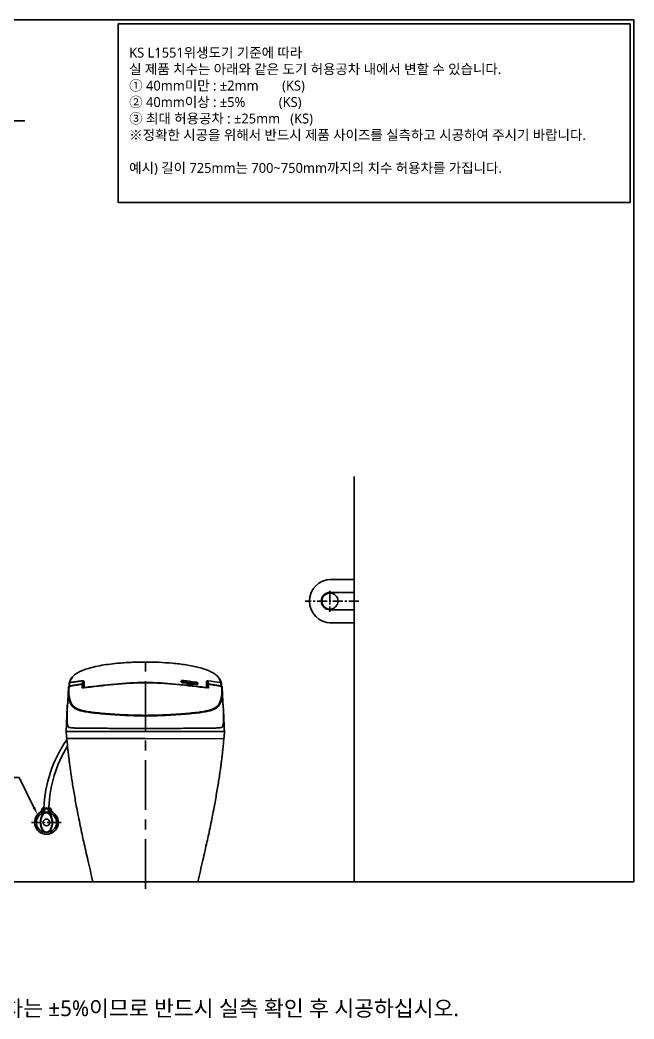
# Model space of a CAD drawing. Extents: x 796 to 6898, y -63 to 2465.
# Drawn here: x 5346 to 6898, y -63 to 2465 of the extents above; entities that cross this region are included whole.
import ezdxf
from ezdxf.lldxf.tags import DXFTag

# ---------------------------------------------------------------- set-up
doc = ezdxf.new("R2010")
doc.units = 0
doc.header["$LTSCALE"] = 20
doc.header["$MEASUREMENT"] = 0
doc.linetypes.add('CENTER', pattern=[2, 1.25, -0.25, 0.25, -0.25])
doc.layers.get('0').update_dxf_attribs({"linetype": 'CONTINUOUS'})
for name, color, linetype in [('1', 7, 'CONTINUOUS'), ('2', 2, 'CONTINUOUS'), ('3', 3, 'CONTINUOUS'), ('4', 4, 'CONTINUOUS'), ('6', 6, 'CONTINUOUS')]:
    doc.layers.add(name, color=color, linetype=linetype)
doc.styles.add('GHS', font='romans', dxfattribs={"bigfont": 'ghs'})
doc.styles.add('ROMANS', font='NanumGothic.ttf', dxfattribs={"height": 10.144927})
tags = doc.linetypes.add('DASHED', pattern=[0.75, 0.5, -0.25]).pattern_tags.tags
tags[6:7] = [DXFTag(74, 4), DXFTag(75, 0), DXFTag(340, '0'), DXFTag(46, 1.0), DXFTag(50, 0.0), DXFTag(44, 0.0), DXFTag(45, 0.0)]
tags[4:5] = [DXFTag(74, 4), DXFTag(75, 0), DXFTag(340, '0'), DXFTag(46, 1.0), DXFTag(50, 0.0), DXFTag(44, 0.0), DXFTag(45, 0.0)]

msp = doc.modelspace()

# ---------------------------------------------------------------- linework, layer by layer
at = {"color": 1, "linetype": 'CENTER', "ltscale": 5}
msp.add_line((5663, 266.9), (5663, 855.5), dxfattribs=at)
at = {"layer": '1', "color": 1, "linetype": 'CENTER'}
for p, q in [((6129.5, 1020.7), (6129.5, 967.7)), ((6202.2, 994.6), (6066.6, 994.6))]:
    msp.add_line(p, q, dxfattribs=at)
at = {"layer": '1', "color": 0, "linetype": 'Continuous'}
for p, q in [((5663, 840.4), (5663, 840.4)), ((5506.8, 785.2), (5506.7, 775)), ((5754, 793), (5754, 789.5)), ((5758.9, 788.8), (5758.9, 787.9)), ((5758.9, 787.9), (5758.9, 788.8)), ((5759.7, 793.6), (5759.7, 790)), ((5789.7, 786), (5759.7, 790)), ((5789.5, 784.9), (5759.9, 788.9)), ((5759.9, 787.8), (5759.9, 788.9)), ((5789.5, 783.8), (5789.5, 784.9)), ((5789.7, 789.7), (5789.7, 786)), ((5790.5, 783.7), (5790.5, 784.6)), ((5818.8, 785.2), (5818.8, 775.1)), ((5505.2, 774.9), (5505.2, 774.8)), ((5820.8, 774.8), (5820.7, 774.9)), ((5859.6, 664.6), (5859.6, 664.6)), ((5530.2, 284.6), (5795.8, 284.6))]:
    msp.add_line(p, q, dxfattribs=at)
for centre, major_axis, ratio, start_param, end_param in [((5503.6, 784), (1, 0), 1, 6.283193, 8.022508), ((5503.6, 783.4), (1, 0), 0.975258, 0, 1.720343), ((5508.3, 790.1), (-1.5, 0), 0.973427, 4.859971, 6.276869), ((5508.3, 785.2), (-1.5, 0), 0.974796, 4.862351, 6.276701), ((5759.7, 788.8), (-5.78, 0.81), 0.213525, 4.741275, 6.312072), ((5759.9, 788.7), (-1, 0.14), 0.213525, 4.741275, 6.312072), ((5789.5, 784.7), (-1, 0.14), 0.213525, 3.170479, 4.741275), ((5789.7, 784.8), (-5.78, 0.81), 0.213525, 3.170479, 4.741275), ((5817.3, 790.1), (1.5, -0.01), 0.973426, 0.015724, 1.432621), ((5817.3, 785.2), (1.5, -0.01), 0.974795, 0.01614, 1.43049), ((5822.3, 784), (1, 0), 1, 1.398595, 3.14158), ((5822.3, 783.4), (-1, 0), 0.975258, 4.562842, 6.283185), ((5470.5, 777.5), (1.49, -0.18), 0.973707, 1.842181, 3.217637), ((5503.6, 774), (1, 0), 0.977855, 1.037368, 1.722357), ((5508.2, 775.3), (-1.5, 0), 0.977469, 4.86611, 6.277467), ((5510.2, 774.9), (0.18, -1.49), 0.14994, 3.353164, 3.990729), ((5815.2, 774.9), (-0.18, -1.49), 0.147825, 2.292193, 2.929758), ((5817.2, 775.3), (1.5, -0.01), 0.977468, 0.015924, 1.427281), ((5822.3, 774), (-1, 0), 0.977855, 4.560828, 5.23645), ((5855.4, 777.5), (-1.49, -0.18), 0.973707, 3.065548, 4.441004)]:
    msp.add_ellipse(centre, major_axis=major_axis, ratio=ratio, start_param=start_param, end_param=end_param, dxfattribs=at)
for points, knots in [([(5663, 840.4), (5656.6, 840.4), (5644.3, 840.3), (5626.3, 839.7), (5609.3, 838.7), (5590.2, 837.2), (5569.6, 834.9), (5547.3, 831.3), (5523, 826), (5503.1, 819.4), (5490.1, 812.6), (5483.2, 807.5), (5478.3, 802.4), (5475.7, 798.4), (5474.2, 795.3), (5473.3, 793.1), (5472.5, 790.8), (5472.1, 789.3), (5471.9, 788.5)], [0, 0, 0, 0, 0.066982, 0.130716, 0.191334, 0.248966, 0.335776, 0.415755, 0.499002, 0.623838, 0.68452, 0.749311, 0.808177, 0.874762, 0.902999, 0.933262, 0.965585, 1, 1, 1, 1]), ([(5663, 840.4), (5674.3, 840.4), (5685.5, 840.2), (5708.5, 839.3), (5720.2, 838.5), (5737.6, 836.9), (5743.4, 836.3), (5754.9, 834.9), (5760.6, 834.1), (5777.4, 831.4), (5788.2, 829.3), (5803.4, 825.4), (5808.3, 824), (5817.3, 821), (5821.5, 819.4), (5827.1, 816.9), (5828.9, 816), (5832.2, 814.3), (5833.7, 813.5), (5837.9, 810.9), (5840.3, 809.2), (5844.2, 805.7), (5845.8, 804), (5848.5, 800.7), (5849.5, 799.1), (5852.1, 794.4), (5853, 791.4), (5853.7, 788.5)], [0, 0, 0, 0, 0.119755, 0.119755, 0.245504, 0.245504, 0.308379, 0.308379, 0.371254, 0.371254, 0.497003, 0.497003, 0.559878, 0.559878, 0.622752, 0.622752, 0.65419, 0.65419, 0.685627, 0.685627, 0.748501, 0.748501, 0.811376, 0.811376, 0.874251, 0.874251, 1, 1, 1, 1]), ([(5470.6, 787.1), (5470.5, 786.7), (5470.4, 785.7), (5470.2, 783.1), (5470.1, 781.5), (5470.1, 779.8)], [0, 0, 0, 0, 0.5, 0.5, 1, 1, 1, 1]), ([(5482.5, 806.5), (5482.4, 806.4), (5482.3, 806.3), (5480.2, 804.5), (5478.6, 802.7), (5475.9, 799.4), (5474.9, 797.8), (5472.4, 793.2), (5471.4, 790.4), (5470.7, 787.7)], [0, 0, 0, 0, 0.015866, 0.015866, 0.27074, 0.27074, 0.525615, 0.525615, 1, 1, 1, 1]), ([(5471.9, 788.5), (5471.8, 788.2), (5471.7, 787.5), (5471.6, 786), (5471.6, 784.7), (5471.5, 783.9), (5471.5, 782.8), (5471.5, 781.5), (5471.5, 780.5), (5471.5, 779.9)], [0, 0, 0, 0, 0.237985, 0.498466, 0.56293, 0.646525, 0.748442, 0.867111, 1, 1, 1, 1]), ([(5471.9, 788.5), (5473.5, 788.7), (5476.6, 789.2), (5481.1, 789.8), (5485.4, 790.4), (5489.3, 791), (5492.9, 791.5), (5496.2, 791.9), (5499.1, 792.4), (5501.8, 792.7), (5503.5, 793), (5504.3, 793.1)], [0, 0, 0, 0, 0.14962, 0.289664, 0.420105, 0.540919, 0.652086, 0.753591, 0.845419, 0.927558, 1, 1, 1, 1]), ([(5504, 784.6), (5504, 786.6), (5504.1, 788.5), (5504.2, 791.5), (5504.3, 792.6), (5504.3, 793.1)], [0, 0, 0, 0, 0.5, 0.5, 1, 1, 1, 1]), ([(5504, 784.6), (5504.7, 784.6), (5505.4, 784.7), (5506.4, 784.8), (5506.7, 784.9), (5506.7, 785)], [0, 0, 0, 0, 0.5, 0.5, 1, 1, 1, 1]), ([(5504.3, 793.1), (5504.3, 793.1), (5504.3, 793.1), (5504.4, 793), (5504.4, 793), (5504.5, 793), (5504.6, 793), (5504.7, 793), (5504.9, 793), (5505.2, 792.9), (5505.5, 792.8), (5506.1, 792.7), (5506.5, 792.6), (5507.6, 792.2), (5508.1, 791.9), (5508.1, 791.5)], [0, 0, 0, 0, 0.015625, 0.015625, 0.03125, 0.03125, 0.0625, 0.0625, 0.125, 0.125, 0.25, 0.25, 0.5, 0.5, 1, 1, 1, 1]), ([(5506.8, 790.1), (5506.8, 790.7), (5506.4, 791.4), (5505.7, 792.1), (5505.4, 792.4), (5505, 792.7), (5504.9, 792.8), (5504.6, 792.9), (5504.6, 792.9), (5504.4, 793), (5504.4, 793), (5504.4, 793), (5504.3, 793), (5504.3, 793.1), (5504.3, 793.1), (5504.3, 793.1)], [0, 0, 0, 0, 0.5, 0.5, 0.75, 0.75, 0.875, 0.875, 0.9375, 0.9375, 0.96875, 0.96875, 0.984375, 0.984375, 1, 1, 1, 1]), ([(5505.2, 774.8), (5531.2, 778), (5557.3, 781.2), (5610, 786.2), (5636.4, 787.9), (5663, 787.9)], [0, 0, 0, 0, 0.5, 0.5, 1, 1, 1, 1]), ([(5506.8, 790.1), (5506.8, 789.9), (5506.8, 789.7), (5506.8, 789.3), (5506.8, 789.1), (5506.8, 788.5), (5506.8, 788), (5506.8, 786.8), (5506.7, 785.9), (5506.7, 785)], [0, 0, 0, 0, 0.125, 0.125, 0.25, 0.25, 0.5, 0.5, 1, 1, 1, 1]), ([(5510, 776.3), (5535.2, 779.4), (5560.5, 782.5), (5611.4, 787.1), (5637, 788.8), (5662.7, 788.8)], [0, 0, 0, 0, 0.5, 0.5, 1, 1, 1, 1]), ([(5662.7, 788.8), (5688.4, 788.8), (5714, 787.1), (5764.9, 782.5), (5790.2, 779.4), (5815.4, 776.3)], [0, 0, 0, 0, 0.5, 0.5, 1, 1, 1, 1]), ([(5820.8, 774.8), (5794.7, 778), (5768.6, 781.2), (5715.9, 786.2), (5689.5, 787.9), (5663, 787.9)], [0, 0, 0, 0, 0.5, 0.5, 1, 1, 1, 1]), ([(5753.9, 789.8), (5753.9, 789.4), (5754.6, 789), (5756.7, 788.3), (5758.2, 788), (5759.7, 787.8)], [0, 0, 0, 0, 0.5, 0.5, 1, 1, 1, 1]), ([(5759.7, 793.6), (5758.2, 793.8), (5756.7, 793.8), (5754.6, 793.6), (5754, 793.4), (5754, 793)], [0, 0, 0, 0, 0.5, 0.5, 1, 1, 1, 1]), ([(5769.2, 784.1), (5769.4, 783.7), (5770.1, 783.3), (5772.6, 782.5), (5774.2, 782.2), (5777.5, 781.8), (5779, 781.8), (5781.2, 782), (5781.7, 782.3), (5781.5, 783), (5780.7, 783.4), (5778.3, 784.2), (5776.7, 784.5), (5773.4, 784.9), (5771.8, 785), (5769.7, 784.7), (5769.1, 784.4), (5769.2, 784.1)], [0, 0, 0, 0, 0.125, 0.125, 0.25, 0.25, 0.375, 0.375, 0.5, 0.5, 0.625, 0.625, 0.75, 0.75, 0.875, 0.875, 1, 1, 1, 1]), ([(5795.5, 787.5), (5795.5, 787.9), (5794.8, 788.3), (5792.7, 789.1), (5791.2, 789.4), (5789.7, 789.7)], [0, 0, 0, 0, 0.5, 0.5, 1, 1, 1, 1]), ([(5789.7, 783.8), (5791.2, 783.6), (5792.7, 783.5), (5794.8, 783.6), (5795.4, 783.9), (5795.4, 784.2)], [0, 0, 0, 0, 0.5, 0.5, 1, 1, 1, 1]), ([(5817.5, 791.5), (5817.5, 791.9), (5818, 792.2), (5819.1, 792.6), (5819.5, 792.7), (5820.1, 792.8), (5820.4, 792.9), (5820.7, 793), (5820.8, 793), (5821, 793), (5821.1, 793), (5821.2, 793), (5821.2, 793), (5821.3, 793.1), (5821.3, 793.1), (5821.3, 793.1)], [0, 0, 0, 0, 0.5, 0.5, 0.75, 0.75, 0.875, 0.875, 0.9375, 0.9375, 0.96875, 0.96875, 0.984375, 0.984375, 1, 1, 1, 1]), ([(5821.3, 793.1), (5821.3, 793.1), (5821.3, 793.1), (5821.3, 793), (5821.2, 793), (5821.2, 793), (5821.1, 793), (5821, 792.9), (5821, 792.9), (5820.7, 792.8), (5820.6, 792.7), (5820.2, 792.4), (5819.9, 792.1), (5819.2, 791.4), (5818.8, 790.7), (5818.8, 790.1)], [0, 0, 0, 0, 0.015625, 0.015625, 0.03125, 0.03125, 0.0625, 0.0625, 0.125, 0.125, 0.25, 0.25, 0.5, 0.5, 1, 1, 1, 1]), ([(5818.9, 780.4), (5818.9, 781.2), (5818.8, 782), (5818.8, 783.3), (5818.8, 783.9), (5818.8, 784.5), (5818.8, 784.8), (5818.8, 784.9), (5818.8, 785.2), (5818.8, 785.3), (5818.8, 786.2), (5818.8, 787), (5818.8, 788.2), (5818.8, 788.6), (5818.8, 789.3), (5818.8, 789.7), (5818.8, 790.1)], [0, 0, 0, 0, 0.25, 0.25, 0.375, 0.4375, 0.4375, 0.46875, 0.46875, 0.5, 0.5, 0.75, 0.75, 0.875, 0.875, 1, 1, 1, 1]), ([(5821.3, 793.1), (5821.3, 792.6), (5821.3, 791.5), (5821.4, 788.5), (5821.5, 786.6), (5821.6, 784.6)], [0, 0, 0, 0, 0.5, 0.5, 1, 1, 1, 1]), ([(5821.6, 784.6), (5821.6, 784.6), (5821.6, 784.6), (5821.6, 784.6), (5821.6, 784.5), (5821.6, 784.3), (5821.6, 784.1)], [0, 0, 0, 0, 0.000123, 0.000123, 0.000123, 1, 1, 1, 1]), ([(5843.2, 806.6), (5843.3, 806.5), (5845.2, 804.8), (5848.6, 801.3), (5851.7, 796.3), (5853.8, 791.7), (5854.5, 788.9), (5854.8, 787.7)], [0, 0, 0, 0, 0.015109, 0.244573, 0.525137, 0.784824, 1, 1, 1, 1]), ([(5853.7, 788.5), (5853.8, 788), (5853.9, 786.9), (5854.1, 783.9), (5854.1, 781.9), (5854.1, 779.9)], [0, 0, 0, 0, 0.5, 0.5, 1, 1, 1, 1]), ([(5855, 787.1), (5855, 787), (5855.1, 786.7), (5855.1, 786.1), (5855.2, 785.4), (5855.3, 784.2), (5855.4, 782.3), (5855.5, 780.6), (5855.5, 779.8)], [0, 0, 0, 0, 0.126081, 0.249489, 0.373141, 0.49994, 0.749855, 1, 1, 1, 1]), ([(5468.4, 770.3), (5468.3, 768.1), (5468.1, 763.9), (5467.9, 758.3), (5467.7, 753.4), (5467.5, 749.3), (5467.4, 746), (5467.3, 743.6), (5467.3, 742.2), (5467.3, 741.9), (5467.3, 741.8)], [0, 0, 0, 0, 0.107216, 0.217795, 0.334519, 0.459494, 0.594273, 0.740029, 0.897698, 1, 1, 1, 1]), ([(5470.4, 779.5), (5470.3, 779.5), (5470.1, 779.5), (5469.8, 779.3), (5469.5, 779.1), (5469.3, 778.8), (5469.2, 778.6), (5469.1, 778.4), (5469.1, 778.1), (5469, 777.9), (5469, 777.5), (5469, 777.5)], [0, 0, 0, 0, 0.032591, 0.109736, 0.175465, 0.234535, 0.294695, 0.376856, 0.544443, 0.964316, 1, 1, 1, 1]), ([(5505.2, 774.8), (5505.1, 774.8), (5505.1, 774.8), (5504.8, 774.8), (5504.6, 774.8), (5504.2, 774.8), (5504.1, 774.8), (5503.8, 774.8), (5503.7, 774.8), (5503.5, 774.9), (5503.5, 775), (5503.5, 775)], [0, 0, 0, 0, 0.058388, 0.058388, 0.287997, 0.287997, 0.52184, 0.52184, 0.761124, 0.761124, 1, 1, 1, 1]), ([(5505, 774.8), (5504.8, 774.8), (5504.6, 774.8), (5504.3, 774.8), (5504.2, 774.8), (5504.1, 774.8), (5504.1, 774.8)], [0, 0, 0, 0, 0.295168, 0.613792, 0.85106, 1, 1, 1, 1]), ([(5504.6, 774.8), (5504.6, 775), (5504.6, 775.2), (5504.6, 778), (5504.6, 780.7), (5504.6, 783.4)], [0, 0, 0, 0, 0.064886, 0.064886, 1, 1, 1, 1]), ([(5510, 775.8), (5508.9, 775.7), (5508.1, 775.6), (5507, 775.4), (5506.7, 775.4), (5506.7, 775.3)], [0, 0, 0, 0, 0.5, 0.5, 1, 1, 1, 1]), ([(5508, 776.8), (5508, 776.6), (5508.1, 776.5), (5508.7, 776.3), (5509.3, 776.2), (5510, 776.3)], [0, 0, 0, 0, 0.5, 0.5, 1, 1, 1, 1]), ([(5815.4, 776.3), (5816.1, 776.2), (5816.7, 776.3), (5817.3, 776.5), (5817.4, 776.6), (5817.4, 776.8)], [0, 0, 0, 0, 0.5, 0.5, 1, 1, 1, 1]), ([(5818.7, 775.3), (5818.7, 775.4), (5818.4, 775.4), (5817.4, 775.6), (5816.5, 775.7), (5815.5, 775.8)], [0, 0, 0, 0, 0.5, 0.5, 1, 1, 1, 1]), ([(5818.9, 780.4), (5818.9, 780.3), (5819.2, 780.2), (5820.2, 780), (5820.9, 780), (5821.7, 780)], [0, 0, 0, 0, 0.5, 0.5, 1, 1, 1, 1]), ([(5820.8, 774.8), (5820.8, 774.8), (5820.9, 774.8), (5821.1, 774.8), (5821.3, 774.8), (5821.7, 774.8), (5821.9, 774.8), (5822.1, 774.8), (5822.3, 774.8), (5822.4, 774.9), (5822.4, 775), (5822.4, 775)], [0, 0, 0, 0, 0.058388, 0.058388, 0.287997, 0.287997, 0.52184, 0.52184, 0.761124, 0.761124, 1, 1, 1, 1]), ([(5821.8, 774.8), (5821.8, 774.8), (5821.6, 774.8), (5821.3, 774.8), (5821, 774.8), (5820.9, 774.8)], [0, 0, 0, 0, 0.431983, 0.699099, 1, 1, 1, 1]), ([(5821.3, 774.8), (5821.3, 775), (5821.3, 775.2), (5821.3, 778), (5821.3, 780.7), (5821.3, 783.4)], [0, 0, 0, 0, 0.065013, 0.065013, 1, 1, 1, 1]), ([(5856.9, 777.9), (5856.9, 778), (5856.8, 778.2), (5856.8, 778.4), (5856.7, 778.8), (5856.4, 779.1), (5856.1, 779.4), (5855.7, 779.5), (5855.6, 779.6)], [0, 0, 0, 0, 0.297445, 0.558507, 0.688585, 0.787127, 0.889914, 1, 1, 1, 1]), ([(5858.7, 740.8), (5858.7, 740.8), (5858.7, 741.2), (5858.7, 742.9), (5858.5, 745.9), (5858.4, 750.2), (5858.1, 755.8), (5857.8, 762.5), (5857.6, 767.6), (5857.5, 770.3)], [0, 0, 0, 0, 0.130078, 0.265735, 0.400609, 0.538494, 0.682698, 0.835872, 1, 1, 1, 1]), ([(5466.7, 738.3), (5465.9, 733.5), (5465.5, 728.8), (5465.2, 723.4), (5465.2, 722.5), (5465.1, 720.4)], [0, 0, 0, 0, 0.83666, 0.83666, 1, 1, 1, 1]), ([(5469.3, 752), (5469.8, 748.5), (5470.5, 745.2), (5472.3, 738.9), (5473.5, 735.9), (5476.7, 730.4), (5478.8, 727.8), (5484.9, 722.9), (5488.8, 720.8), (5497.5, 717.8), (5500.8, 716.8), (5508.7, 715.1), (5513.2, 714.3), (5523.5, 712.7), (5529.2, 712), (5541.8, 710.6), (5548.7, 709.9), (5563.2, 708.6), (5571, 708), (5587.5, 706.8), (5596.4, 706.2), (5614.5, 705.3), (5623.9, 705), (5643.1, 704.5), (5653.1, 704.3), (5663, 704.3)], [0, 0, 0, 0, 0.125, 0.125, 0.25, 0.25, 0.375, 0.375, 0.5, 0.5, 0.5625, 0.5625, 0.625, 0.625, 0.6875, 0.6875, 0.75, 0.75, 0.8125, 0.8125, 0.875, 0.875, 0.9375, 0.9375, 1, 1, 1, 1]), ([(5663, 705.6), (5653.1, 705.6), (5643.2, 705.8), (5624.1, 706.3), (5614.8, 706.6), (5596.7, 707.6), (5587.9, 708.1), (5571.5, 709.3), (5563.8, 709.9), (5549.4, 711.2), (5542.6, 711.9), (5530, 713.4), (5524.4, 714.1), (5514.2, 715.7), (5509.8, 716.5), (5501.9, 718.3), (5498.6, 719.2), (5490, 722.2), (5486.1, 724.4), (5480.1, 729.2), (5478, 731.8), (5474.8, 737.4), (5473.6, 740.3), (5471.8, 746.6), (5471.1, 749.9), (5470.6, 753.4)], [0, 0, 0, 0, 0.0625, 0.0625, 0.125, 0.125, 0.1875, 0.1875, 0.25, 0.25, 0.3125, 0.3125, 0.375, 0.375, 0.4375, 0.4375, 0.5, 0.5, 0.625, 0.625, 0.75, 0.75, 0.875, 0.875, 1, 1, 1, 1]), ([(5663, 705.6), (5672.8, 705.6), (5682.7, 705.8), (5701.9, 706.3), (5711.2, 706.6), (5729.2, 707.6), (5738, 708.1), (5754.4, 709.3), (5762.1, 709.9), (5776.6, 711.2), (5783.4, 711.9), (5795.9, 713.4), (5801.6, 714.1), (5811.7, 715.7), (5816.2, 716.5), (5824, 718.3), (5827.3, 719.2), (5835.9, 722.2), (5839.8, 724.4), (5845.8, 729.2), (5847.9, 731.8), (5851.2, 737.4), (5852.3, 740.3), (5854.2, 746.6), (5854.8, 749.9), (5855.3, 753.4)], [0, 0, 0, 0, 0.0625, 0.0625, 0.125, 0.125, 0.1875, 0.1875, 0.25, 0.25, 0.3125, 0.3125, 0.375, 0.375, 0.4375, 0.4375, 0.5, 0.5, 0.625, 0.625, 0.75, 0.75, 0.875, 0.875, 1, 1, 1, 1]), ([(5856.6, 752), (5856.1, 748.5), (5855.5, 745.2), (5853.6, 738.9), (5852.4, 735.9), (5849.2, 730.4), (5847.1, 727.8), (5841.1, 722.9), (5837.1, 720.8), (5828.5, 717.8), (5825.1, 716.8), (5817.2, 715.1), (5812.7, 714.3), (5802.5, 712.7), (5796.8, 712), (5784.1, 710.6), (5777.3, 709.9), (5762.7, 708.6), (5755, 708), (5738.4, 706.8), (5729.6, 706.2), (5711.4, 705.3), (5702.1, 705), (5682.8, 704.5), (5672.9, 704.3), (5663, 704.3)], [0, 0, 0, 0, 0.125, 0.125, 0.25, 0.25, 0.375, 0.375, 0.5, 0.5, 0.5625, 0.5625, 0.625, 0.625, 0.6875, 0.6875, 0.75, 0.75, 0.8125, 0.8125, 0.875, 0.875, 0.9375, 0.9375, 1, 1, 1, 1]), ([(5466.4, 681.2), (5466.1, 682.9), (5465.8, 684.9), (5465.5, 689.7), (5465.4, 692.6), (5465.2, 698.9), (5465.2, 702.4), (5465.3, 709.8), (5465.4, 713.8), (5465.4, 717.8)], [0, 0, 0, 0, 0.25, 0.25, 0.5, 0.5, 0.75, 0.75, 1, 1, 1, 1]), ([(5465.4, 717.8), (5465.5, 718.7), (5465.5, 720.2), (5465.8, 724.1), (5466, 726.4), (5466.2, 728.9)], [0, 0, 0, 0, 0.5, 0.5, 1, 1, 1, 1]), ([(5859.5, 681.2), (5859.9, 682.9), (5860.1, 684.9), (5860.5, 689.7), (5860.6, 692.6), (5860.7, 698.9), (5860.7, 702.4), (5860.7, 709.8), (5860.6, 713.8), (5860.5, 717.8)], [0, 0, 0, 0, 0.25, 0.25, 0.5, 0.5, 0.75, 0.75, 1, 1, 1, 1]), ([(5860.5, 717.8), (5860.5, 718.7), (5860.4, 720.2), (5860.1, 724.1), (5859.9, 726.4), (5859.7, 728.9)], [0, 0, 0, 0, 0.5, 0.5, 1, 1, 1, 1]), ([(5463.9, 690.4), (5464, 692.6), (5464.1, 694.6), (5464.2, 697.6), (5464.2, 698.4), (5464.2, 698.4)], [0, 0, 0, 0, 0.5, 0.5, 1, 1, 1, 1]), ([(5462.8, 664.6), (5463.4, 664.6), (5464.1, 664.6), (5465.6, 664.6), (5466.4, 664.6), (5468.2, 664.6), (5469.2, 664.6), (5471.8, 664.6), (5473.2, 664.6), (5476.8, 664.6), (5478.9, 664.6), (5484.1, 664.6), (5487.2, 664.6), (5494.6, 664.6), (5499, 664.6), (5509.3, 664.6), (5515.3, 664.6), (5528.6, 664.6), (5535.9, 664.6), (5551.8, 664.6), (5560.4, 664.6), (5578.7, 664.6), (5588.4, 664.6), (5608.7, 664.6), (5619.3, 664.6), (5640.9, 664.6), (5652, 664.6), (5663, 664.6)], [0.3838469, 0.3838469, 0.3838469, 0.3838469, 0.44045, 0.44045, 0.4870792, 0.4870792, 0.5337083, 0.5337083, 0.5803375, 0.5803375, 0.6269667, 0.6269667, 0.6735958, 0.6735958, 0.720225, 0.720225, 0.7668542, 0.7668542, 0.8134833, 0.8134833, 0.8601125, 0.8601125, 0.9067417, 0.9067417, 0.9533708, 0.9533708, 1, 1, 1, 1]), ([(5463, 669.9), (5463, 669.9), (5463.1, 670.8), (5463.2, 673.8), (5463.3, 675.8), (5463.4, 677.9)], [0, 0, 0, 0, 0.5, 0.5, 1, 1, 1, 1]), ([(5663, 672.6), (5653, 672.6), (5643, 672.6), (5623.7, 672.6), (5614.3, 672.7), (5600.4, 672.7), (5595.8, 672.7), (5586.9, 672.7), (5582.6, 672.7), (5570.1, 672.7), (5562.2, 672.8), (5547.3, 672.8), (5540.3, 672.9), (5527.5, 672.9), (5521.7, 673), (5511.3, 673), (5506.7, 673.1), (5498.8, 673.2), (5495.4, 673.2), (5486.7, 673.4), (5482.8, 673.6), (5476.6, 673.9), (5474.4, 674.2), (5470.9, 674.8), (5469.7, 675.1), (5468.1, 676.3), (5467.7, 676.8), (5467, 678.5), (5466.7, 679.8), (5466.4, 681.2)], [0, 0, 0, 0, 0.0625, 0.0625, 0.125, 0.125, 0.15625, 0.15625, 0.1875, 0.1875, 0.25, 0.25, 0.3125, 0.3125, 0.375, 0.375, 0.4375, 0.4375, 0.5, 0.5, 0.625, 0.625, 0.75, 0.75, 0.875, 0.875, 0.9375, 0.9375, 1, 1, 1, 1]), ([(5663, 672.6), (5673, 672.6), (5682.9, 672.6), (5702.2, 672.6), (5711.7, 672.7), (5725.6, 672.7), (5730.1, 672.7), (5739, 672.7), (5743.3, 672.7), (5755.8, 672.7), (5763.7, 672.8), (5778.6, 672.8), (5785.7, 672.9), (5798.4, 672.9), (5804.2, 673), (5814.6, 673), (5819.2, 673.1), (5827.2, 673.2), (5830.5, 673.2), (5839.2, 673.4), (5843.2, 673.6), (5849.4, 673.9), (5851.5, 674.2), (5855, 674.8), (5856.3, 675.1), (5857.8, 676.3), (5858.2, 676.8), (5859, 678.5), (5859.3, 679.8), (5859.5, 681.2)], [0, 0, 0, 0, 0.0625, 0.0625, 0.125, 0.125, 0.15625, 0.15625, 0.1875, 0.1875, 0.25, 0.25, 0.3125, 0.3125, 0.375, 0.375, 0.4375, 0.4375, 0.5, 0.5, 0.625, 0.625, 0.75, 0.75, 0.875, 0.875, 0.9375, 0.9375, 1, 1, 1, 1]), ([(5686.2, 664.6), (5686.1, 664.6), (5686.1, 664.6), (5686.1, 664.6), (5686, 664.6), (5685.9, 664.6), (5685.8, 664.6), (5685.6, 664.6), (5685.5, 664.6), (5685.3, 664.6), (5685.2, 664.6), (5685.2, 664.6)], [0, 0, 0, 0, 0.215041, 0.215041, 0.430083, 0.430083, 0.64511, 0.64511, 0.860106, 0.860106, 1, 1, 1, 1]), ([(5735, 664.6), (5730.6, 664.6), (5720.1, 664.6), (5703.9, 664.6), (5692.2, 664.6), (5686.6, 664.6)], [0, 0, 0, 0, 0.274583, 0.657416, 1, 1, 1, 1]), ([(5736.5, 664.6), (5736.4, 664.6), (5736.3, 664.6), (5736.1, 664.6), (5736, 664.6), (5735.8, 664.6), (5735.7, 664.6), (5735.6, 664.6), (5735.6, 664.6), (5735.6, 664.6), (5735.5, 664.6)], [0, 0, 0, 0, 0.21478, 0.21478, 0.42956, 0.42956, 0.644354, 0.644354, 0.85918, 1, 1, 1, 1]), ([(5736.5, 664.6), (5743.7, 664.6), (5750.8, 664.6), (5791.7, 664.6), (5825.3, 664.6), (5859, 664.6)], [0, 0, 0, 0, 0.174967, 0.174967, 1, 1, 1, 1]), ([(5860.2, 664.6), (5860.1, 664.6), (5860.1, 664.6), (5860, 664.6), (5859.8, 664.6), (5859.7, 664.6), (5859.5, 664.6), (5859.4, 664.6), (5859.2, 664.6), (5859.1, 664.6), (5859, 664.6)], [0, 0, 0, 0, 0.218915, 0.437831, 0.437831, 0.656735, 0.656735, 0.875753, 0.875753, 1, 1, 1, 1]), ([(5861.3, 664.6), (5861.4, 664.6), (5861.5, 664.6), (5862, 664.6), (5862.2, 664.6), (5862.6, 664.6), (5862.7, 664.6), (5862.8, 664.6), (5862.8, 664.6)], [0, 0, 0, 0, 0.116222, 0.116222, 0.643196, 0.643196, 0.906683, 1, 1, 1, 1]), ([(5464.4, 647.1), (5464.8, 642.3), (5465.8, 632.5), (5467.3, 618.4), (5468.7, 605.6), (5470, 594.6), (5471.4, 583.7), (5473, 571.5), (5474.9, 557.8), (5477.2, 542.7), (5479.8, 526.1), (5482.8, 508.6), (5485.9, 490.9), (5489.6, 471), (5493.7, 449.5), (5498.4, 426.7), (5502.9, 405.3), (5507.4, 384.5), (5512.4, 362.4), (5517.9, 338.1), (5524, 311.9), (5528.1, 293.7), (5530.2, 284.6)], [0, 0, 0, 0, 0.043796, 0.089159, 0.128972, 0.163359, 0.195878, 0.230002, 0.266455, 0.305966, 0.348927, 0.395357, 0.441835, 0.486173, 0.549423, 0.609525, 0.666606, 0.721667, 0.782133, 0.849632, 0.924298, 1, 1, 1, 1]), ([(5663, 647.1), (5653, 647.1), (5643.1, 647.1), (5628.6, 647.1), (5623.7, 647.1), (5614.2, 647.1), (5609.4, 647.1), (5595.5, 647.1), (5586.6, 647.1), (5569.7, 647.1), (5561.6, 647.1), (5546.4, 647.1), (5539.4, 647.1), (5526.4, 647.1), (5520.4, 647.1), (5504.3, 647.1), (5496.2, 647.1), (5484, 647.1), (5479.8, 647.1), (5473.4, 647.1), (5471.2, 647.1), (5467.5, 647.1), (5466.1, 647.1), (5464.8, 647.1), (5464.6, 647.1), (5464.4, 647.1)], [0, 0, 0, 0, 0.0483245, 0.0483245, 0.0724868, 0.0724868, 0.096649, 0.096649, 0.1449735, 0.1449735, 0.193298, 0.193298, 0.2416225, 0.2416225, 0.289947, 0.289947, 0.386596, 0.386596, 0.483245, 0.483245, 0.579894, 0.579894, 0.676543, 0.676543, 0.6963696, 0.6963696, 0.6963696, 0.6963696]), ([(5663, 647.1), (5653, 647.1), (5643.1, 647.1), (5628.6, 647.1), (5623.7, 647.1), (5614.2, 647.1), (5609.4, 647.1), (5595.5, 647.1), (5586.6, 647.1), (5569.7, 647.1), (5561.6, 647.1), (5546.4, 647.1), (5539.4, 647.1), (5526.4, 647.1), (5520.4, 647.1), (5504.3, 647.1), (5496.2, 647.1), (5484, 647.1), (5479.8, 647.1), (5473.4, 647.1), (5471.2, 647.1), (5467.5, 647.1), (5466.1, 647.1), (5464.8, 647.1), (5464.6, 647.1), (5464.4, 647.1)], [0, 0, 0, 0, 0.0483245, 0.0483245, 0.0724867, 0.0724867, 0.096649, 0.096649, 0.1449735, 0.1449735, 0.193298, 0.193298, 0.2416225, 0.2416225, 0.289947, 0.289947, 0.386596, 0.386596, 0.4832449, 0.4832449, 0.5798939, 0.5798939, 0.6765429, 0.6765429, 0.6963695, 0.6963695, 0.6963695, 0.6963695]), ([(5861.6, 647.1), (5861.2, 642.3), (5860.2, 632.5), (5858.7, 618.4), (5857.3, 605.6), (5856, 594.6), (5854.6, 583.7), (5853, 571.5), (5851.1, 557.8), (5848.8, 542.7), (5846.1, 526.1), (5843.2, 508.6), (5840.1, 490.9), (5836.4, 471), (5832.3, 449.5), (5827.6, 426.7), (5823.1, 405.3), (5818.6, 384.5), (5813.6, 362.4), (5808.1, 338.1), (5802, 311.9), (5797.9, 293.7), (5795.8, 284.6)], [0, 0, 0, 0, 0.043796, 0.089159, 0.128972, 0.163359, 0.195878, 0.230002, 0.266455, 0.305966, 0.348927, 0.395357, 0.441835, 0.486173, 0.549423, 0.609525, 0.666606, 0.721667, 0.782133, 0.849632, 0.924298, 1, 1, 1, 1])]:
    msp.add_open_spline(points, degree=3, knots=knots, dxfattribs=at)
for points, degree in [([(5470.3, 779), (5481.4, 780.8), (5492.4, 782.6), (5503.5, 784.4)], 3), ([(5503.5, 784.9), (5486.9, 782.3), (5470.4, 779.6)], 2), ([(5471.5, 779.9), (5482.3, 781.5), (5493.1, 783.1), (5504, 784.6)], 3), ([(5503.5, 784.9), (5503.5, 784.9), (5503.5, 784.7), (5503.5, 784.4)], 3), ([(5503.5, 784.4), (5503.5, 781.2), (5503.5, 778), (5503.5, 775)], 3), ([(5506.7, 775.3), (5506.8, 778.5), (5506.8, 781.8), (5506.8, 785.2)], 3), ([(5506.7, 785), (5506.7, 781.7), (5506.7, 778.3), (5506.7, 775)], 3), ([(5506.8, 785.2), (5506.8, 786.8), (5506.8, 788.4), (5506.8, 790.1)], 3), ([(5508.1, 791.5), (5508.1, 789.9), (5508.1, 788.2), (5508, 786.6)], 3), ([(5508, 786.6), (5508, 783.3), (5508, 780), (5508, 776.8)], 3), ([(5754, 793), (5753.9, 791.9), (5753.9, 790.8), (5753.9, 789.8)], 3), ([(5789.7, 789.7), (5779.7, 791.1), (5769.7, 792.4), (5759.7, 793.6)], 3), ([(5759.7, 787.8), (5769.7, 786.6), (5779.7, 785.2), (5789.7, 783.8)], 3), ([(5795.4, 784.2), (5795.5, 785.3), (5795.5, 786.4), (5795.5, 787.5)], 3), ([(5817.4, 776.8), (5817.4, 780), (5817.5, 783.3), (5817.5, 786.6)], 3), ([(5817.5, 786.6), (5817.5, 788.2), (5817.5, 789.9), (5817.5, 791.5)], 3), ([(5818.8, 785.2), (5818.7, 781.8), (5818.7, 778.5), (5818.7, 775.3)], 3), ([(5818.8, 790.1), (5818.8, 788.4), (5818.8, 786.8), (5818.8, 785.2)], 3), ([(5853.7, 788.5), (5842.9, 790), (5832.1, 791.6), (5821.3, 793.1)], 3), ([(5822.5, 784.9), (5822.4, 784.9), (5822.4, 784.7), (5822.4, 784.4)], 3), ([(5855.6, 779.6), (5839, 782.3), (5822.4, 784.9)], 2), ([(5822.4, 784.4), (5822.4, 781.2), (5822.4, 778), (5822.4, 775)], 3), ([(5855.6, 779), (5844.6, 780.8), (5833.5, 782.6), (5822.4, 784.4)], 3), ([(5469, 777.6), (5467.9, 768.1), (5468.3, 759.6), (5469.3, 752)], 3), ([(5470.6, 753.4), (5469.5, 761), (5469.1, 769.5), (5470.3, 779)], 3), ([(5470.3, 779), (5470.3, 779.4), (5470.4, 779.6), (5470.4, 779.6)], 3), ([(5505.2, 774.9), (5505.1, 774.8), (5505, 774.8)], 2), ([(5818.9, 775.1), (5818.9, 776.8), (5818.9, 778.6), (5818.9, 780.4)], 3), ([(5820.9, 774.8), (5820.8, 774.9), (5820.7, 774.9)], 2), ([(5855.3, 753.4), (5856.4, 761), (5856.8, 769.5), (5855.6, 779)], 3), ([(5855.5, 779.8), (5855.5, 779.6), (5855.5, 779.4), (5855.5, 779.3)], 3), ([(5855.6, 779), (5855.6, 779.4), (5855.6, 779.6), (5855.5, 779.6)], 3), ([(5856.9, 777.6), (5858.1, 768.1), (5857.7, 759.6), (5856.6, 752)], 3), ([(5466.2, 728.9), (5466.6, 733.2), (5467, 737.5), (5467.3, 741.8)], 3), ([(5859.7, 728.9), (5859.3, 733), (5859, 737.1), (5858.7, 741.2)], 3), ([(5465.1, 720.4), (5464.6, 709.4), (5464.2, 698.4)], 2), ([(5861.9, 685.6), (5861.2, 703.2), (5860.5, 720.9)], 2), ([(5463.4, 677.9), (5463.6, 682.1), (5463.7, 686.3), (5463.9, 690.4)], 3), ([(5862.2, 678), (5862.1, 680.5), (5862, 683.1), (5861.9, 685.6)], 3), ([(5463, 669.9), (5462.8, 664.6)], 1), ([(5462.8, 664.6), (5463.5, 655.9), (5464.4, 647.1)], 2), ([(5662.6, 664.6), (5670.1, 664.6), (5677.7, 664.6), (5685.2, 664.6)], 3), ([(5860.2, 664.6), (5860.2, 664.6), (5860.2, 664.6), (5860.2, 664.6)], 3), ([(5860.7, 664.6), (5861, 664.6), (5861.2, 664.6), (5861.3, 664.6)], 3), ([(5863.2, 664.6), (5862.5, 655.9), (5861.6, 647.1)], 2), ([(5862.4, 673.5), (5862.4, 674.8), (5862.3, 676.4), (5862.2, 678)], 3), ([(5862.8, 664.6), (5862.4, 673.5)], 1), ([(5460.3, 647.1), (5460.3, 647.1), (5460.3, 647.1), (5460.3, 647.1)], 3), ([(5460.3, 647.1), (5460.3, 647.1), (5460.3, 647.1), (5460.3, 647.1)], 3)]:
    msp.add_open_spline(points, degree=degree, dxfattribs=at)
for points, weights in [([(5470.6, 787.1), (5470.6, 788.3), (5471.9, 788.5)], [1, 0.767446079401, 1]), ([(5855, 787.1), (5855, 788.3), (5853.7, 788.5)], [1, 0.767446079401, 1]), ([(5470.1, 779.8), (5470, 780), (5471.5, 779.9)], [1, 0.720232303103, 1]), ([(5855.5, 779.8), (5855.6, 780), (5854.1, 779.9)], [1, 0.720232303103, 1])]:
    msp.add_rational_spline(points, weights, degree=2, dxfattribs=at)
at = {"layer": '1', "color": 0, "linetype": 'Continuous', "lineweight": 0}
for points, knots in [([(5863.2, 664.6), (5862.6, 664.6), (5861.9, 664.6), (5860.4, 664.6), (5859.6, 664.6), (5857.8, 664.6), (5856.7, 664.6), (5854.2, 664.6), (5852.8, 664.6), (5849.2, 664.6), (5847.1, 664.6), (5841.9, 664.6), (5838.8, 664.6), (5831.4, 664.6), (5827, 664.6), (5816.7, 664.6), (5810.7, 664.6), (5797.4, 664.6), (5790.1, 664.6), (5774.2, 664.6), (5765.6, 664.6), (5747.3, 664.6), (5737.6, 664.6), (5717.3, 664.6), (5706.7, 664.6), (5685.1, 664.6), (5674, 664.6), (5663, 664.6)], [0.3849169, 0.3849169, 0.3849169, 0.3849169, 0.44045, 0.44045, 0.4870792, 0.4870792, 0.5337083, 0.5337083, 0.5803375, 0.5803375, 0.6269667, 0.6269667, 0.6735958, 0.6735958, 0.720225, 0.720225, 0.7668542, 0.7668542, 0.8134833, 0.8134833, 0.8601125, 0.8601125, 0.9067417, 0.9067417, 0.9533708, 0.9533708, 1, 1, 1, 1]), ([(5663, 647.1), (5673, 647.1), (5682.9, 647.1), (5697.4, 647.1), (5702.2, 647.1), (5711.8, 647.1), (5716.6, 647.1), (5730.5, 647.1), (5739.4, 647.1), (5756.3, 647.1), (5764.4, 647.1), (5779.5, 647.1), (5786.5, 647.1), (5799.5, 647.1), (5805.6, 647.1), (5821.7, 647.1), (5829.8, 647.1), (5842, 647.1), (5846.1, 647.1), (5852.6, 647.1), (5854.8, 647.1), (5858.5, 647.1), (5859.9, 647.1), (5861.2, 647.1), (5861.4, 647.1), (5861.6, 647.1)], [0, 0, 0, 0, 0.0483245, 0.0483245, 0.0724868, 0.0724868, 0.096649, 0.096649, 0.1449735, 0.1449735, 0.193298, 0.193298, 0.2416225, 0.2416225, 0.289947, 0.289947, 0.386596, 0.386596, 0.483245, 0.483245, 0.579894, 0.579894, 0.676543, 0.676543, 0.6963696, 0.6963696, 0.6963696, 0.6963696]), ([(5663, 647.1), (5673, 647.1), (5682.9, 647.1), (5697.4, 647.1), (5702.2, 647.1), (5711.8, 647.1), (5716.6, 647.1), (5730.5, 647.1), (5739.4, 647.1), (5756.3, 647.1), (5764.4, 647.1), (5779.5, 647.1), (5786.5, 647.1), (5799.5, 647.1), (5805.6, 647.1), (5821.7, 647.1), (5829.8, 647.1), (5842, 647.1), (5846.1, 647.1), (5852.6, 647.1), (5854.8, 647.1), (5858.5, 647.1), (5859.9, 647.1), (5861.2, 647.1), (5861.4, 647.1), (5861.6, 647.1)], [0, 0, 0, 0, 0.0483245, 0.0483245, 0.0724867, 0.0724867, 0.096649, 0.096649, 0.1449735, 0.1449735, 0.193298, 0.193298, 0.2416225, 0.2416225, 0.289947, 0.289947, 0.386596, 0.386596, 0.4832449, 0.4832449, 0.5798939, 0.5798939, 0.6765429, 0.6765429, 0.6963695, 0.6963695, 0.6963695, 0.6963695])]:
    msp.add_open_spline(points, degree=3, knots=knots, dxfattribs=at)
msp.add_open_spline([(5865.6, 647.1), (5865.7, 647.1), (5865.7, 647.1), (5865.6, 647.1)], degree=3, dxfattribs=at)
msp.add_open_spline([(5865.6, 647.1), (5865.7, 647.1), (5865.7, 647.1), (5865.6, 647.1)], degree=3, dxfattribs=at)
at = {"layer": '3', "color": 7}
msp.add_lwpolyline([(4263, 2209.6), (4263, 2465), (6898.1, 2465), (6898.1, 284.6), (6190.5, 284.6)], dxfattribs=at)
at = {"layer": '3', "linetype": 'DASHED'}
msp.add_lwpolyline([(5594.3, 2455), (6888.1, 2455), (6888.1, 2003.2), (5594.3, 2003.2)], close=True, dxfattribs=at)
at = {"layer": '3', "extrusion": (0, 0, -1)}
msp.add_lwpolyline([(-5381.5, 472.3), (-5343.8, 548), (-5192.8, 548)], dxfattribs=at)
msp.add_solid([(-5378.5, 470.8), (-5390.4, 454.4), (-5384.5, 473.8)], dxfattribs=at)
at = {"layer": '4'}
for p, q in [((6190.5, 1049.6), (6129.5, 1049.6)), ((6190.5, 1049.6), (6190.5, 939.6)), ((6129.5, 1016.6), (6190.5, 1016.6)), ((6129.5, 972.6), (6190.5, 972.6)), ((6190.5, 939.6), (6129.5, 939.6)), ((5402.5, 470.6), (5406.6, 470.6)), ((5402.5, 457.9), (5402.5, 458.6)), ((5402.5, 458.6), (5404.4, 458.6)), ((5403.7, 458.4), (5403.7, 458.6)), ((5406.6, 470.6), (5423.5, 470.6)), ((5421.6, 458.6), (5423.5, 458.6)), ((5422.2, 458.4), (5422.2, 458.6)), ((5423.5, 457.9), (5423.5, 458.6))]:
    msp.add_line(p, q, dxfattribs=at)
at = {"layer": '4', "color": 1, "linetype": 'CENTER'}
msp.add_line((5375, 434.6), (5455.6, 434.6), dxfattribs=at)
at = {"layer": '4'}
for centre, radius in [((6129.5, 994.6), 20.4), ((5413, 434.6), 25.5), ((5413, 434.6), 8.62)]:
    msp.add_circle(centre, radius, dxfattribs=at)
for centre, radius, start, end in [((6132.5, 994.6), 55, 90, 270), ((6129.5, 994.6), 22, 90, 270), ((5728.3, 459.3), 321.9, 145.0024, 177.9934), ((5741, 460.6), 321.9, 148.6203, 177.9934), ((5413, 434.6), 30, 113.9173, 66.0827), ((5410.5, 464.6), 10, 143.1301, 216.8699), ((5415.5, 464.6), 10, 323.1301, 36.8699)]:
    msp.add_arc(centre, radius, start, end, dxfattribs=at)
at = {"layer": '4', "extrusion": (0, 0, -1)}
for centre, major_axis, ratio in [((5413, 434.6), (0, 25.5), 0.596529), ((5413, 464.8), (-5.23, 0), 0.866391)]:
    msp.add_ellipse(centre, major_axis=major_axis, ratio=ratio, dxfattribs=at)
for centre, start_param, end_param in [((5400.3, 464.8), 1.824119, 4.49897), ((5425.8, 464.8), 4.942097, 7.58465)]:
    msp.add_ellipse(centre, major_axis=(-5.23, 0), ratio=0.866391, start_param=start_param, end_param=end_param, dxfattribs=at)
at = {"layer": '4'}
msp.add_open_spline([(5413, 459.1), (5415.1, 459.1), (5417.2, 458.3), (5421.1, 455.1), (5422.8, 452.6), (5425.6, 446.6), (5426.5, 443), (5427.4, 435.5), (5427.3, 431.6), (5426, 424.2), (5424.9, 420.8), (5421.9, 415.2), (5420, 413), (5416, 410.4), (5413.9, 409.9), (5409.8, 410.5), (5407.7, 411.6), (5403.9, 415.5), (5402.3, 418.2), (5399.9, 424.6), (5399.1, 428.3), (5398.6, 435.9), (5398.9, 439.8), (5400.5, 446.9), (5401.8, 450.2), (5405.1, 455.3), (5407.1, 457.1), (5410.4, 458.8), (5411.7, 459.1), (5413, 459.1)], degree=3, knots=[0, 0, 0, 0, 0.46111, 0.46111, 0.922219, 0.922219, 1.383329, 1.383329, 1.844439, 1.844439, 2.305549, 2.305549, 2.766658, 2.766658, 3.227768, 3.227768, 3.688878, 3.688878, 4.149988, 4.149988, 4.611097, 4.611097, 5.072207, 5.072207, 5.533317, 5.533317, 5.994427, 5.994427, 6.283185, 6.283185, 6.283185, 6.283185], dxfattribs=at)
at = {"layer": '6'}
for points in [[(5358, 2209.6), (4263, 2209.6), (4263, 284.6), (6190.5, 284.6), (6190.5, 1309.6)], [(5662.9, 284.6), (6190.5, 284.6), (6190.5, 1284.6)]]:
    msp.add_lwpolyline(points, dxfattribs=at)

# ---------------------------------------------------------------- texts
at = {"layer": '2', "insert": (5622.1, 2233.8), "char_height": 25, "attachment_point": 4, "style": 'ROMANS'}
msp.add_mtext('KS L1551위생도기 기준에 따라 \\P실 제품 치수는 아래와 같은 도기 허용공차 내에서 변할 수 있습니다. \\P① 40mm미만 : ±2mm       (KS) \\P② 40mm이상 : ±5%          (KS)\\P③ 최대 허용공차 : ±25mm   (KS)\\P※정확한 시공을 위해서 반드시 제품 사이즈를 실측하고 시공하여 주시기 바랍니다.\\P\\P예시) 길이 725mm는 700~750mm까지의 치수 허용차를 가집니다.', dxfattribs=at)
at = {"layer": '3', "color": 1, "insert": (4250.1, -15.5), "char_height": 40, "attachment_point": 1, "style": 'GHS'}
msp.add_mtext_dynamic_manual_height_columns('{\\fNanumGothic|b0|i0|c129|p50;※주의: 비데 개폐높이 포함, 설치부위 도기허용차는 ±5%이므로 반드시 실측 확인 후 시공하십시오.}', width=2648.262, gutter_width=13.5, heights=[0], dxfattribs=at)

doc.saveas('drawing.dxf')
